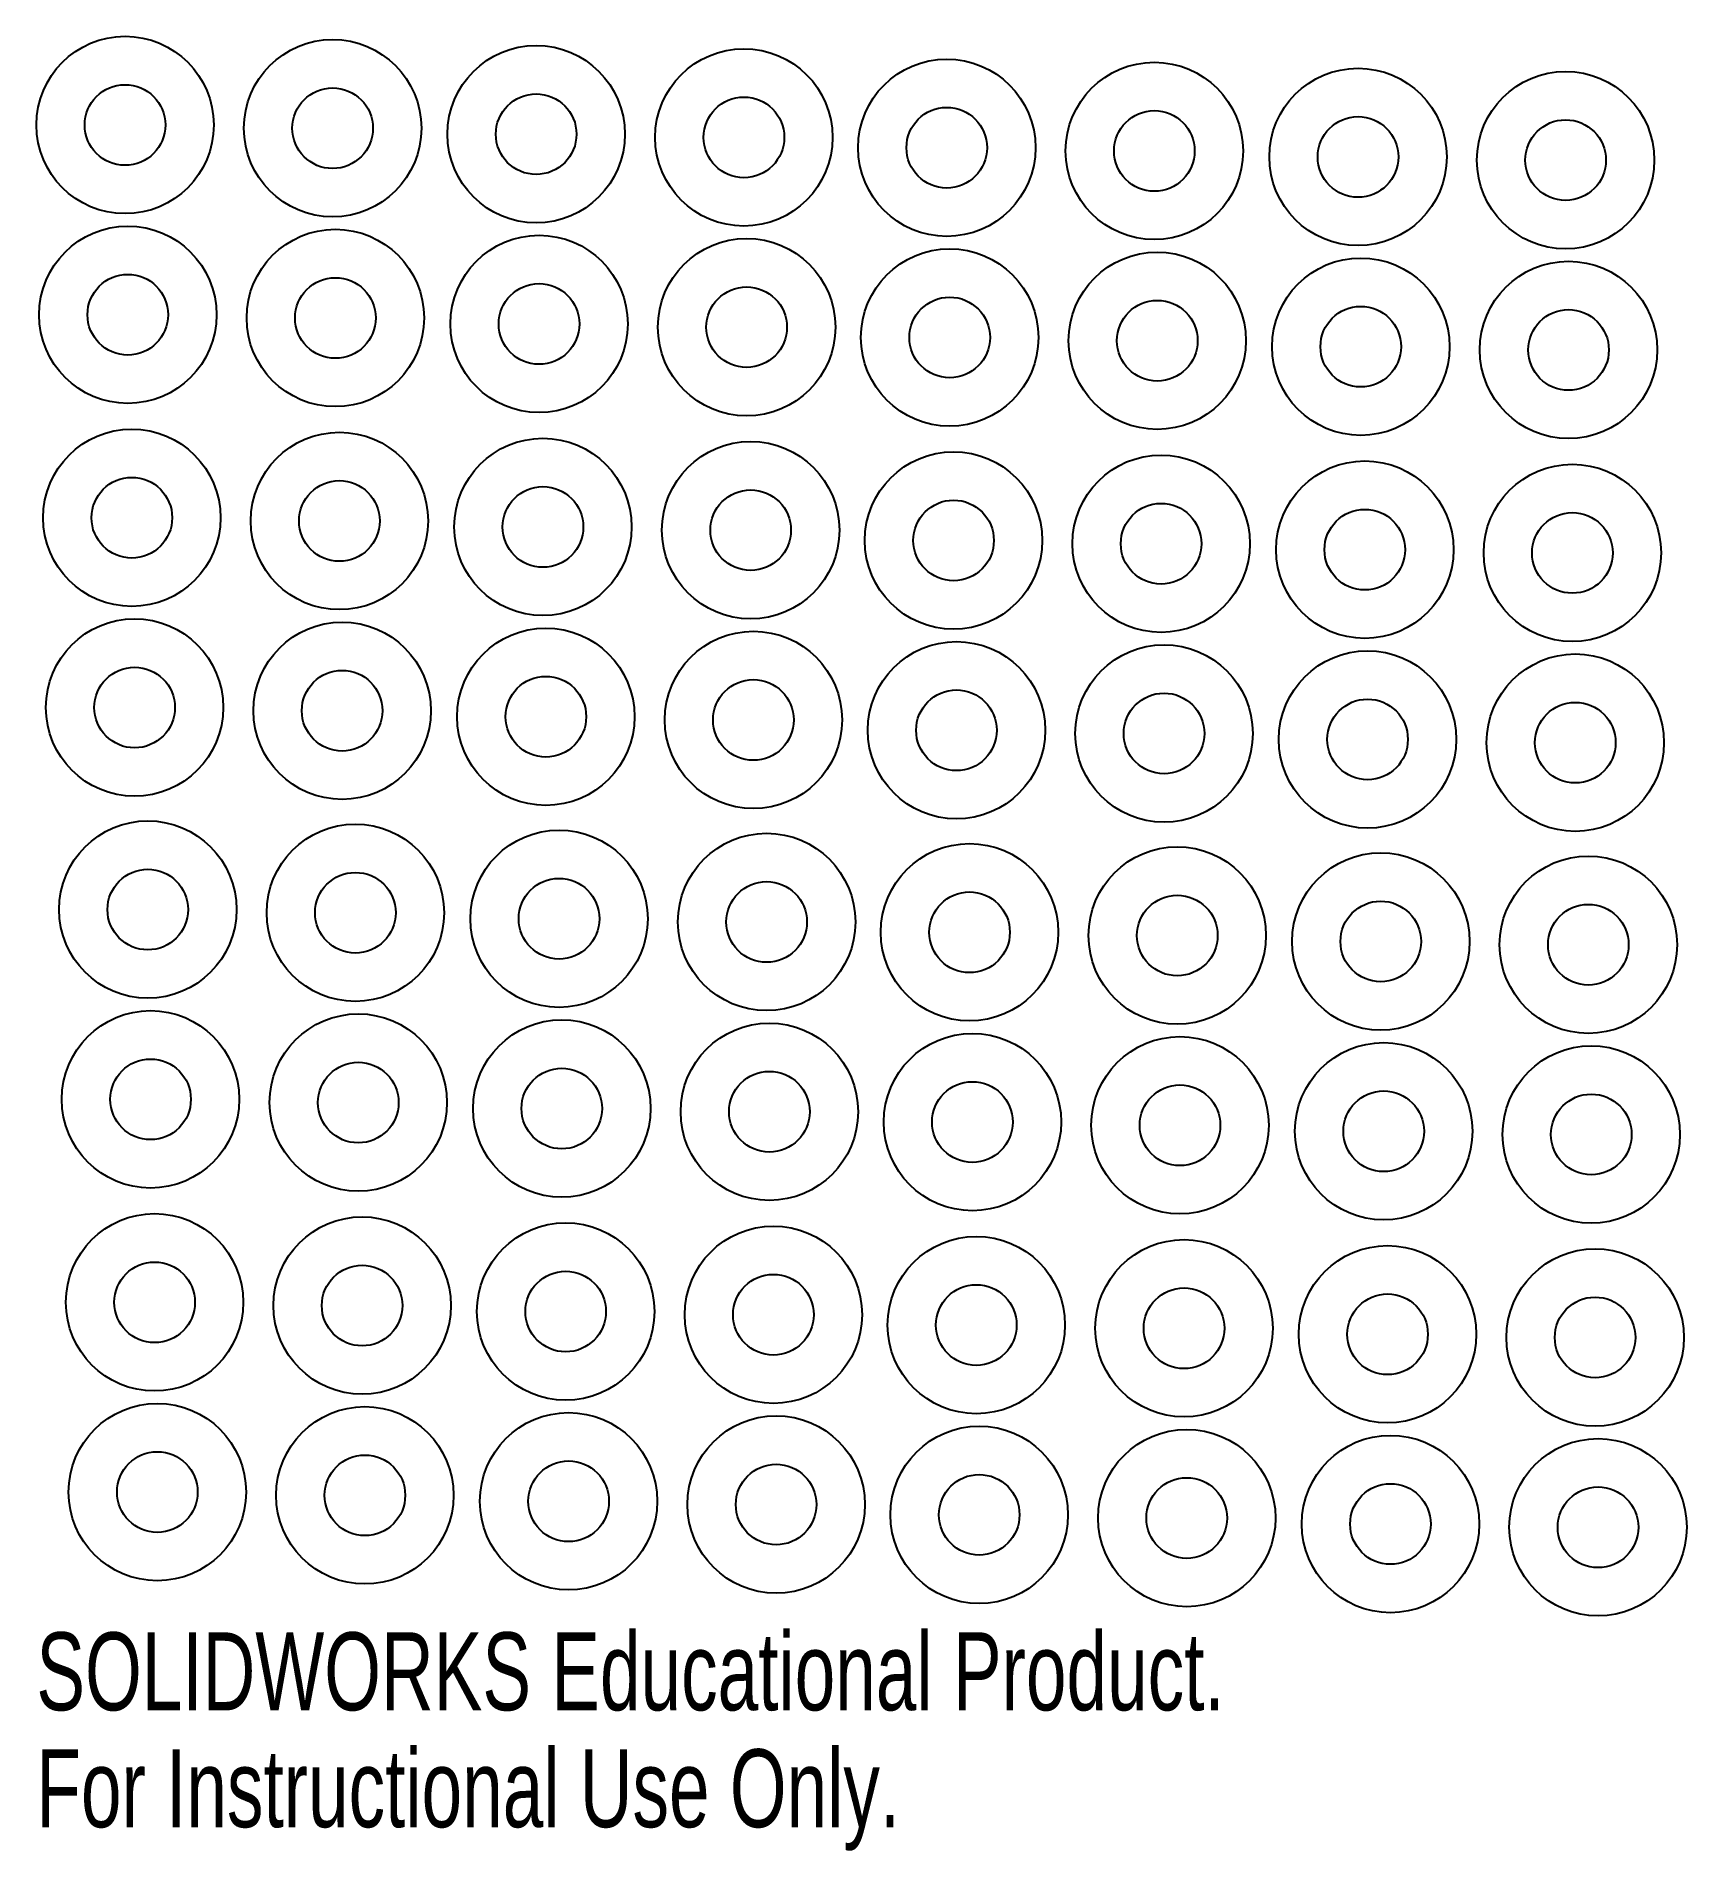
# Model space of a CAD drawing. Header units: millimetres. Extents: x -69 to 33, y -65 to 48.
import ezdxf

# ---------------------------------------------------------------- set-up
doc = ezdxf.new("R2010")
doc.units = ezdxf.units.MM
doc.styles.add('SLDTEXTSTYLE0', font='TXT', dxfattribs={"width": 0.7})

msp = doc.modelspace()

# ---------------------------------------------------------------- linework, layer by layer
at = {"color": 7, "linetype": 'Continuous'}
for centre, radius in [((-63.49, 42.5), 5.5), ((-50.62, 42.3), 5.5), ((-38, 41.93), 5.5), ((-25.12, 41.73), 5.5), ((-12.54, 41.09), 5.5), ((0.33, 40.89), 5.5), ((12.96, 40.52), 5.5), ((25.83, 40.32), 5.5), ((-63.49, 42.5), 2.5), ((-50.62, 42.3), 2.5), ((-38, 41.93), 2.5), ((-25.12, 41.73), 2.5), ((-12.54, 41.09), 2.5), ((0.33, 40.89), 2.5), ((12.96, 40.52), 2.5), ((25.83, 40.32), 2.5), ((-63.32, 30.73), 5.5), ((-50.45, 30.53), 5.5), ((-37.82, 30.16), 5.5), ((-24.95, 29.96), 5.5), ((-12.36, 29.32), 5.5), ((0.51, 29.12), 5.5), ((13.13, 28.75), 5.5), ((26.01, 28.55), 5.5), ((-63.32, 30.73), 2.5), ((-50.45, 30.53), 2.5), ((-37.82, 30.16), 2.5), ((-24.95, 29.96), 2.5), ((-12.36, 29.32), 2.5), ((0.51, 29.12), 2.5), ((13.13, 28.75), 2.5), ((26.01, 28.55), 2.5), ((-63.07, 18.14), 5.5), ((-50.2, 17.94), 5.5), ((-37.58, 17.57), 5.5), ((-24.7, 17.37), 5.5), ((-12.12, 16.73), 5.5), ((0.75, 16.53), 5.5), ((13.38, 16.16), 5.5), ((26.25, 15.96), 5.5), ((-63.07, 18.14), 2.5), ((-50.2, 17.94), 2.5), ((-37.58, 17.57), 2.5), ((-24.7, 17.37), 2.5), ((-12.12, 16.73), 2.5), ((0.75, 16.53), 2.5), ((13.38, 16.16), 2.5), ((26.25, 15.96), 2.5), ((-62.9, 6.37), 5.5), ((-50.03, 6.17), 5.5), ((-37.4, 5.8), 5.5), ((-24.53, 5.6), 5.5), ((-11.94, 4.96), 5.5), ((0.93, 4.76), 5.5), ((13.55, 4.39), 5.5), ((26.43, 4.19), 5.5), ((-62.9, 6.37), 2.5), ((-50.03, 6.17), 2.5), ((-37.4, 5.8), 2.5), ((-24.53, 5.6), 2.5), ((-11.94, 4.96), 2.5), ((0.93, 4.76), 2.5), ((13.55, 4.39), 2.5), ((26.43, 4.19), 2.5), ((-62.08, -6.16), 5.5), ((-49.21, -6.36), 5.5), ((-36.58, -6.73), 5.5), ((-23.71, -6.93), 5.5), ((-11.13, -7.57), 5.5), ((1.75, -7.77), 5.5), ((14.37, -8.14), 5.5), ((27.24, -8.34), 5.5), ((-62.08, -6.16), 2.5), ((-49.21, -6.36), 2.5), ((-36.58, -6.73), 2.5), ((-23.71, -6.93), 2.5), ((-11.13, -7.57), 2.5), ((1.75, -7.77), 2.5), ((14.37, -8.14), 2.5), ((27.24, -8.34), 2.5), ((-61.91, -17.93), 5.5), ((-49.03, -18.13), 5.5), ((-36.41, -18.5), 5.5), ((-23.54, -18.7), 5.5), ((-10.95, -19.34), 5.5), ((1.92, -19.54), 5.5), ((14.55, -19.91), 5.5), ((27.42, -20.11), 5.5), ((-61.91, -17.93), 2.5), ((-49.03, -18.13), 2.5), ((-36.41, -18.5), 2.5), ((-23.54, -18.7), 2.5), ((-10.95, -19.34), 2.5), ((1.92, -19.54), 2.5), ((14.55, -19.91), 2.5), ((27.42, -20.11), 2.5), ((-61.66, -30.52), 5.5), ((-48.79, -30.72), 5.5), ((-36.17, -31.09), 5.5), ((-23.29, -31.29), 5.5), ((-10.71, -31.93), 5.5), ((2.17, -32.13), 5.5), ((14.79, -32.5), 5.5), ((-61.66, -30.52), 2.5), ((27.66, -32.7), 5.5), ((-48.79, -30.72), 2.5), ((-36.17, -31.09), 2.5), ((-23.29, -31.29), 2.5), ((-10.71, -31.93), 2.5), ((2.17, -32.13), 2.5), ((14.79, -32.5), 2.5), ((27.66, -32.7), 2.5), ((-61.49, -42.29), 5.5), ((-48.62, -42.49), 5.5), ((-35.99, -42.86), 5.5), ((-23.12, -43.06), 5.5), ((-10.53, -43.7), 5.5), ((2.34, -43.9), 5.5), ((14.97, -44.27), 5.5), ((27.84, -44.47), 5.5), ((-61.49, -42.29), 2.5), ((-48.62, -42.49), 2.5), ((-35.99, -42.86), 2.5), ((-23.12, -43.06), 2.5), ((-10.53, -43.7), 2.5), ((2.34, -43.9), 2.5), ((14.97, -44.27), 2.5), ((27.84, -44.47), 2.5)]:
    msp.add_circle(centre, radius, dxfattribs=at)

# ---------------------------------------------------------------- texts
at = {"color": 7, "linetype": 'Continuous', "char_height": 4.8336, "attachment_point": 1, "style": 'SLDTEXTSTYLE0'}
for s, insert in [('SOLIDWORKS Educational Product.', (-68.99, -50.99)), ('For Instructional Use Only.', (-68.99, -58.24))]:
    msp.add_mtext(s, dxfattribs=dict(at, insert=insert))

doc.saveas('drawing.dxf')
